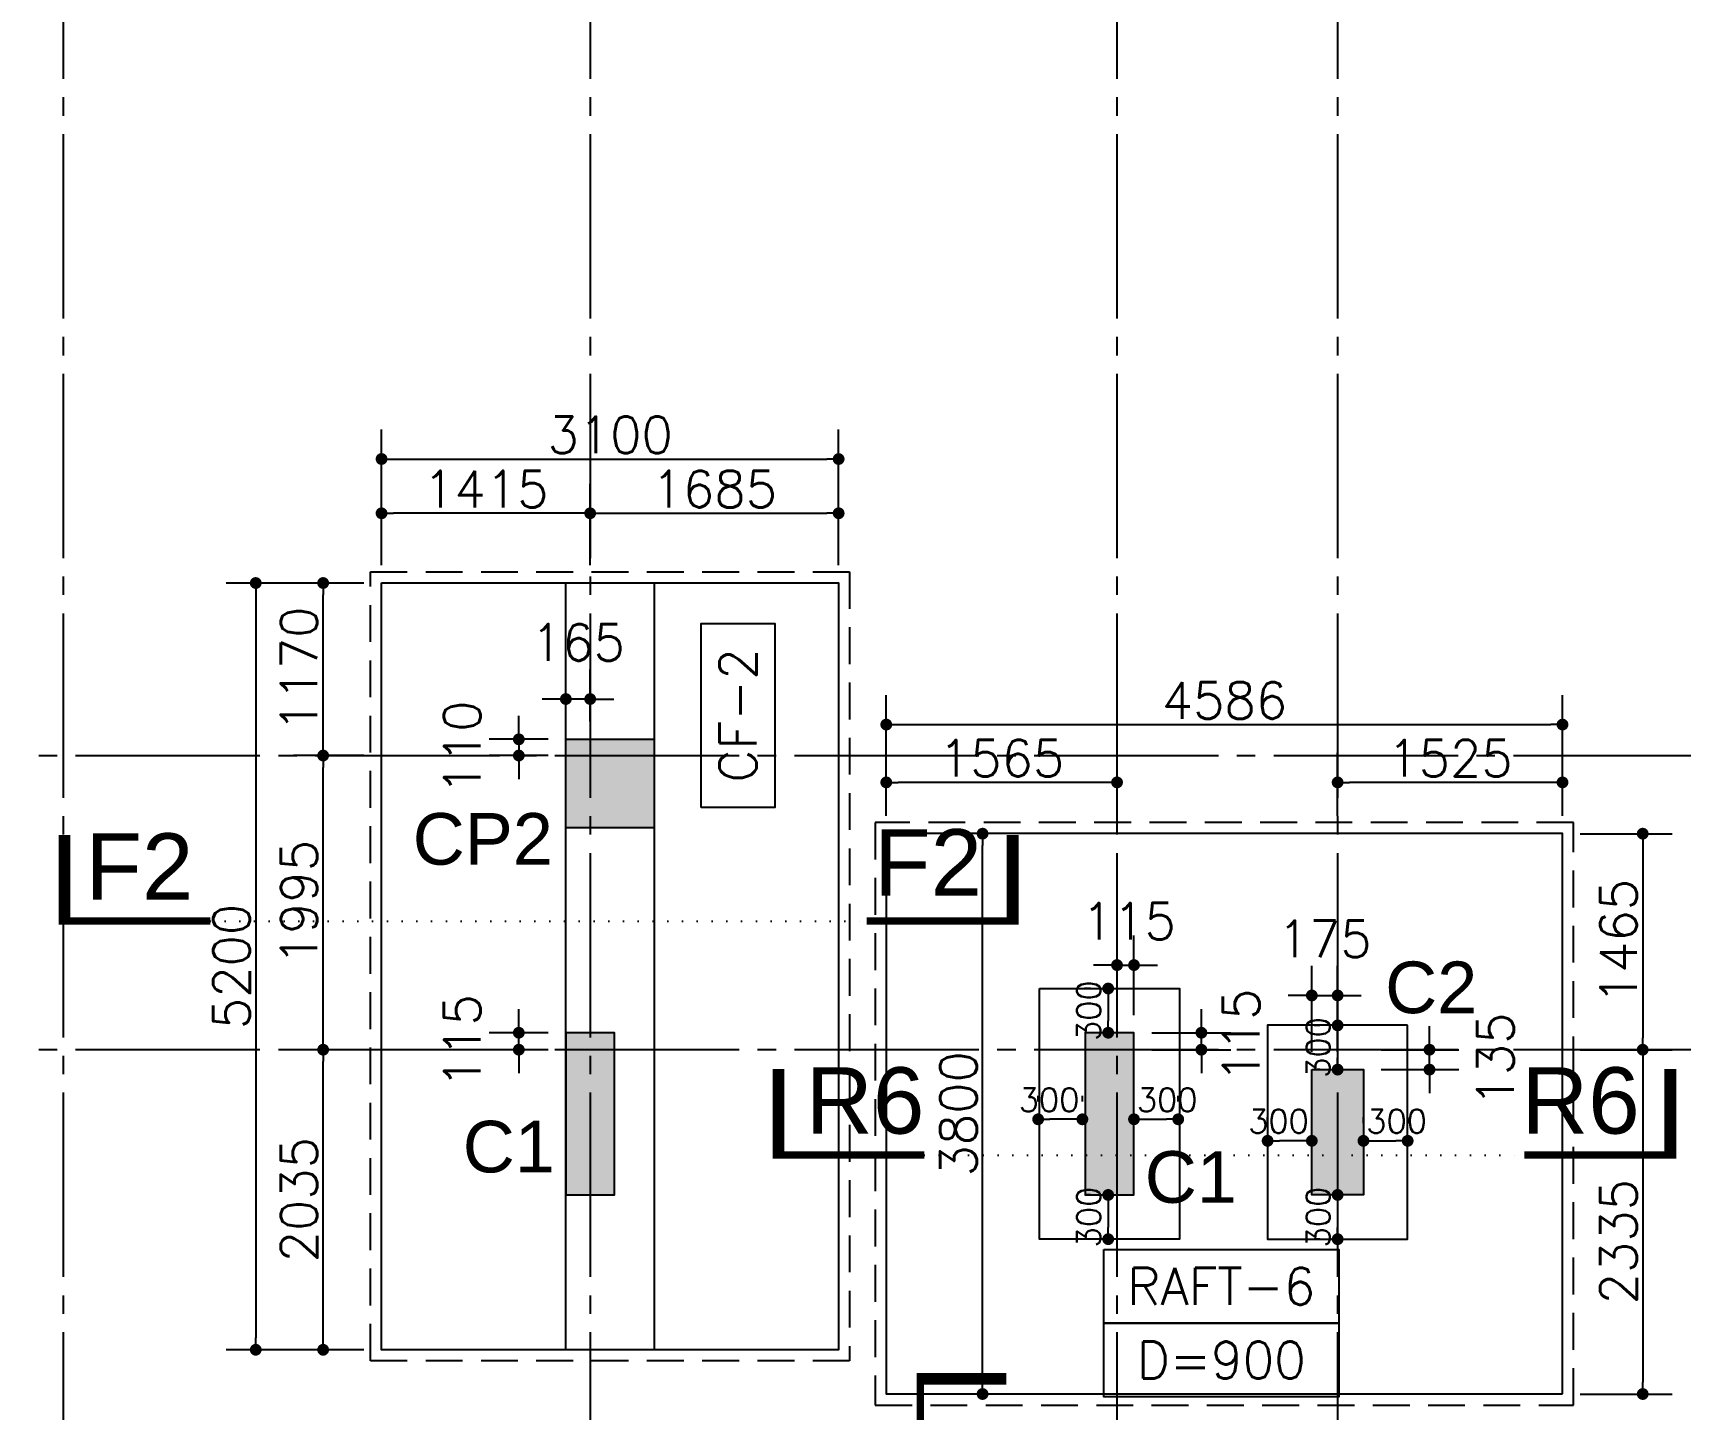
# Model space of a CAD drawing. Extents: x -200722 to 834823, y -494970 to 88783.
# Drawn here: x 272980 to 284150, y 34097 to 43430 of the extents above; entities that cross this region are included whole.
import ezdxf
from ezdxf.enums import TextEntityAlignment as Align

# ---------------------------------------------------------------- set-up
doc = ezdxf.new("R2010")
doc.units = 0
doc.header["$LTSCALE"] = 100
doc.header["$MEASUREMENT"] = 0
doc.header["$PDMODE"] = 34
for name, pattern in [('ACAD_ISO04W100', [30, 24, -3, 0, -3]), ('CL', [3.25, 2.5, -0.25, 0.25, -0.25]), ('DOT', [0.25, 0, -0.25]), ('HIDDEN', [0.375, 0.25, -0.125])]:
    doc.linetypes.add(name, pattern=pattern)
doc.layers.get('0').update_dxf_attribs({"linetype": 'CONTINUOUS'})
doc.layers.get('DEFPOINTS').update_dxf_attribs({"linetype": 'CONTINUOUS'})
for name, color, linetype in [('A-Grid', 5, 'ACAD_ISO04W100'), ('B_BOX', 11, 'CONTINUOUS'), ('BEAM', 4, 'CONTINUOUS'), ('COL', 150, 'CONTINUOUS'), ('COL. SHED. STEEL.', 6, 'CONTINUOUS'), ('COL_H', 235, 'CONTINUOUS'), ('DIM', 3, 'CONTINUOUS'), ('F_EXEC', 3, 'HIDDEN'), ('F_FTG1', 11, 'CONTINUOUS'), ('TEXT', 2, 'CONTINUOUS')]:
    doc.layers.add(name, color=color, linetype=linetype)
doc.layers.add('HATCH', color=252, linetype='CONTINUOUS', lineweight=30)
doc.styles.add('AR', font='arial.ttf')
doc.styles.add('ROMANS', font='romans.shx')
doc.styles.get("Standard").update_dxf_attribs({"font": 'simplex.shx'})
doc.styles.add('TIMES-N', font='arial.ttf')
doc.dimstyles.new('STANDARD$0', dxfattribs={"dimtxt": 2.5, "dimasz": 2.5, "dimexe": 2, "dimexo": 0.7, "dimgap": 0.9, "dimtad": 1, "dimdec": 0, "dimdsep": 46, "dimtxsty": 'ROMANS', "dimcen": 0.09, "dimclrd": 4, "dimclre": 4, "dimclrt": 3, "dimadec": 0, "dimazin": 0, "dimtfac": 1, "dimtdec": 0, "dimtmove": 0, "dimatfit": 3, "dimfxl": 1, "dimtolj": 1, "dimtzin": 0, "dimarcsym": 0})

# ---------------------------------------------------------------- blocks, each defined once
blk = doc.blocks.new('DOT')
at = {"color": 0, "linetype": 'ByBlock'}
blk.add_line((-0.5, 0), (-1, 0), dxfattribs=at)
at = {"color": 0, "linetype": 'ByBlock', "const_width": 0.5}
blk.add_lwpolyline([(-0.25, 0, 1), (0.25, 0, 1)], format="xyb", close=True, dxfattribs=at)
blk = doc.blocks.new('*D518')
at = {"layer": 'BEAM', "color": 0, "lineweight": -2, "transparency": 16777216}
for p, q in [((282451, 36614), (282451, 36694)), ((282123, 36534), (282651, 36534)), ((282451, 36399), (282451, 36534)), ((282123, 36399), (282651, 36399)), ((282451, 36319), (282451, 36239))]:
    blk.add_line(p, q, dxfattribs=at)
at = {"layer": 'DEFPOINTS', "color": 0, "lineweight": -3, "transparency": 16777216}
for p in [(282003, 36534, 7447), (282451, 36534), (282003, 36399, 7447)]:
    blk.add_point(p, dxfattribs=at)
at = {"layer": 'BEAM', "color": 0, "lineweight": -2, "transparency": 16777216, "xscale": 80, "yscale": 80, "zscale": 80}
for p, rotation in [((282451, 36534), 270), ((282451, 36399), 90)]:
    blk.add_blockref('DOT', p, dxfattribs=dict(at, rotation=rotation))
at = {"layer": 'BEAM', "color": 0, "transparency": 16777216, "insert": (282898, 36467), "char_height": 248, "attachment_point": 5, "rotation": 90}
blk.add_mtext('\\A1;135', dxfattribs=at)
blk = doc.blocks.new('_DOT')
at = {"color": 0, "linetype": 'ByBlock'}
blk.add_line((-0.5, 0), (-1, 0), dxfattribs=at)
at = {"color": 0, "linetype": 'ByBlock', "const_width": 0.5}
blk.add_lwpolyline([(-0.25, 0, 1), (0.25, 0, 1)], format="xyb", close=True, dxfattribs=at)
blk = doc.blocks.new('*D519')
at = {"layer": 'BEAM', "color": 0, "lineweight": -2, "transparency": 16777216}
for p, q in [((281653, 36520), (281653, 37102)), ((281828, 36520), (281828, 37102)), ((281573, 36902), (281493, 36902)), ((281653, 36902), (281828, 36902)), ((281908, 36902), (281988, 36902))]:
    blk.add_line(p, q, dxfattribs=at)
at = {"layer": 'DEFPOINTS', "color": 0, "lineweight": -3, "transparency": 16777216}
for p in [(281828, 36902), (281653, 36400, 7447), (281828, 36400, 7447)]:
    blk.add_point(p, dxfattribs=at)
at = {"layer": 'BEAM', "color": 0, "lineweight": -2, "transparency": 16777216, "xscale": 80, "yscale": 80, "zscale": 80}
blk.add_blockref('DOT', (281653, 36902), dxfattribs=at)
at = {"layer": 'BEAM', "color": 0, "lineweight": -2, "transparency": 16777216, "xscale": 80, "yscale": 80, "zscale": 80, "rotation": 180}
blk.add_blockref('DOT', (281828, 36902), dxfattribs=at)
at = {"layer": 'BEAM', "color": 0, "transparency": 16777216, "insert": (281740, 37286), "char_height": 248, "attachment_point": 5}
blk.add_mtext('\\A1;175', dxfattribs=at)
blk = doc.blocks.new('*D520')
at = {"layer": 'BEAM', "color": 0, "lineweight": -2, "transparency": 16777216}
for p, q in [((280904, 36729), (280904, 36809)), ((280567, 36649), (281104, 36649)), ((280904, 36534), (280904, 36649)), ((280567, 36534), (281104, 36534)), ((280904, 36454), (280904, 36374))]:
    blk.add_line(p, q, dxfattribs=at)
at = {"layer": 'DEFPOINTS', "color": 0, "lineweight": -3, "transparency": 16777216}
for p in [(280447, 36649, 7447), (280904, 36649), (280447, 36534, 7447)]:
    blk.add_point(p, dxfattribs=at)
at = {"layer": 'BEAM', "color": 0, "lineweight": -2, "transparency": 16777216, "xscale": 80, "yscale": 80, "zscale": 80}
for p, rotation in [((280904, 36649), 270), ((280904, 36534), 90)]:
    blk.add_blockref('DOT', p, dxfattribs=dict(at, rotation=rotation))
at = {"layer": 'BEAM', "color": 0, "transparency": 16777216, "insert": (281173, 36630), "char_height": 248, "attachment_point": 5, "rotation": 90}
blk.add_mtext('\\A1;115', dxfattribs=at)
blk = doc.blocks.new('*D521')
at = {"layer": 'BEAM', "color": 0, "lineweight": -2, "transparency": 16777216}
for p, q in [((280332, 36769), (280332, 37308)), ((280447, 36769), (280447, 37308)), ((280252, 37108), (280172, 37108)), ((280332, 37108), (280447, 37108)), ((280527, 37108), (280607, 37108))]:
    blk.add_line(p, q, dxfattribs=at)
at = {"layer": 'DEFPOINTS', "color": 0, "lineweight": -3, "transparency": 16777216}
for p in [(280447, 37108), (280332, 36649, 7447), (280447, 36649, 7447)]:
    blk.add_point(p, dxfattribs=at)
at = {"layer": 'BEAM', "color": 0, "lineweight": -2, "transparency": 16777216, "xscale": 80, "yscale": 80, "zscale": 80}
blk.add_blockref('DOT', (280332, 37108), dxfattribs=at)
at = {"layer": 'BEAM', "color": 0, "lineweight": -2, "transparency": 16777216, "xscale": 80, "yscale": 80, "zscale": 80, "rotation": 180}
blk.add_blockref('DOT', (280447, 37108), dxfattribs=at)
at = {"layer": 'BEAM', "color": 0, "transparency": 16777216, "insert": (280412, 37406), "char_height": 248, "attachment_point": 5}
blk.add_mtext('\\A1;115', dxfattribs=at)
blk = doc.blocks.new('*D827')
at = {"layer": 'BEAM', "color": 0, "lineweight": -2, "transparency": 16777216}
for p, q in [((275224, 36534), (274748, 36534)), ((274948, 34579), (274948, 36454)), ((275224, 34499), (274748, 34499))]:
    blk.add_line(p, q, dxfattribs=at)
at = {"layer": 'DEFPOINTS', "color": 0, "lineweight": -3, "transparency": 16777216}
for p in [(274948, 36534), (275344, 36534, 7447), (275344, 34499, 7447)]:
    blk.add_point(p, dxfattribs=at)
at = {"layer": 'BEAM', "color": 0, "lineweight": -2, "transparency": 16777216, "xscale": 80, "yscale": 80, "zscale": 80}
for p, rotation in [((274948, 36534), 90), ((274948, 34499), 270)]:
    blk.add_blockref('DOT', p, dxfattribs=dict(at, rotation=rotation))
at = {"layer": 'BEAM', "color": 0, "transparency": 16777216, "insert": (274784, 35517), "char_height": 248, "attachment_point": 5, "rotation": 90}
blk.add_mtext('\\A1;2035', dxfattribs=at)
blk = doc.blocks.new('*D828')
at = {"layer": 'BEAM', "color": 0, "lineweight": -2, "transparency": 16777216}
for p, q in [((275224, 38529), (274748, 38529)), ((274948, 36614), (274948, 38449)), ((275224, 36534), (274748, 36534))]:
    blk.add_line(p, q, dxfattribs=at)
at = {"layer": 'DEFPOINTS', "color": 0, "lineweight": -3, "transparency": 16777216}
for p in [(274948, 38529), (275344, 38529, 7447), (275344, 36534, 7447)]:
    blk.add_point(p, dxfattribs=at)
at = {"layer": 'BEAM', "color": 0, "lineweight": -2, "transparency": 16777216, "xscale": 80, "yscale": 80, "zscale": 80}
for p, rotation in [((274948, 38529), 90), ((274948, 36534), 270)]:
    blk.add_blockref('DOT', p, dxfattribs=dict(at, rotation=rotation))
at = {"layer": 'BEAM', "color": 0, "transparency": 16777216, "insert": (274784, 37532), "char_height": 248, "attachment_point": 5, "rotation": 90}
blk.add_mtext('\\A1;1995', dxfattribs=at)
blk = doc.blocks.new('*D829')
at = {"layer": 'BEAM', "color": 0, "lineweight": -2, "transparency": 16777216}
for p, q in [((275224, 39699), (274748, 39699)), ((274948, 38609), (274948, 39619)), ((275224, 38529), (274748, 38529))]:
    blk.add_line(p, q, dxfattribs=at)
at = {"layer": 'DEFPOINTS', "color": 0, "lineweight": -3, "transparency": 16777216}
for p in [(274948, 39699), (275344, 39699, 7447), (275344, 38529, 7447)]:
    blk.add_point(p, dxfattribs=at)
at = {"layer": 'BEAM', "color": 0, "lineweight": -2, "transparency": 16777216, "xscale": 80, "yscale": 80, "zscale": 80}
for p, rotation in [((274948, 39699), 90), ((274948, 38529), 270)]:
    blk.add_blockref('DOT', p, dxfattribs=dict(at, rotation=rotation))
at = {"layer": 'BEAM', "color": 0, "transparency": 16777216, "insert": (274784, 39114), "char_height": 248, "attachment_point": 5, "rotation": 90}
blk.add_mtext('\\A1;1170', dxfattribs=at)
blk = doc.blocks.new('*D830')
at = {"layer": 'BEAM', "color": 0, "lineweight": -2, "transparency": 16777216}
for p, q in [((275224, 39699), (274291, 39699)), ((274491, 39619), (274491, 34579)), ((275224, 34499), (274291, 34499))]:
    blk.add_line(p, q, dxfattribs=at)
at = {"layer": 'DEFPOINTS', "color": 0, "lineweight": -3, "transparency": 16777216}
for p in [(275344, 39699, 7447), (274491, 34499), (275344, 34499, 7447)]:
    blk.add_point(p, dxfattribs=at)
at = {"layer": 'BEAM', "color": 0, "lineweight": -2, "transparency": 16777216, "xscale": 80, "yscale": 80, "zscale": 80}
for p, rotation in [((274491, 39699), 90), ((274491, 34499), 270)]:
    blk.add_blockref('DOT', p, dxfattribs=dict(at, rotation=rotation))
at = {"layer": 'BEAM', "color": 0, "transparency": 16777216, "insert": (274327, 37099), "char_height": 248, "attachment_point": 5, "rotation": 90}
blk.add_mtext('\\A1;5200', dxfattribs=at)
blk = doc.blocks.new('*D831')
at = {"layer": 'BEAM', "color": 0, "lineweight": -2, "transparency": 16777216}
for p, q in [((275344, 39819), (275344, 40372)), ((276759, 39819), (276759, 40372)), ((276679, 40172), (275424, 40172))]:
    blk.add_line(p, q, dxfattribs=at)
at = {"layer": 'DEFPOINTS', "color": 0, "lineweight": -3, "transparency": 16777216}
for p in [(275344, 40172), (275344, 39699, 7447), (276759, 39699, 7447)]:
    blk.add_point(p, dxfattribs=at)
at = {"layer": 'BEAM', "color": 0, "lineweight": -2, "transparency": 16777216, "xscale": 80, "yscale": 80, "zscale": 80, "rotation": 180}
blk.add_blockref('DOT', (275344, 40172), dxfattribs=at)
at = {"layer": 'BEAM', "color": 0, "lineweight": -2, "transparency": 16777216, "xscale": 80, "yscale": 80, "zscale": 80}
blk.add_blockref('DOT', (276759, 40172), dxfattribs=at)
at = {"layer": 'BEAM', "color": 0, "transparency": 16777216, "insert": (276051, 40336), "char_height": 248, "attachment_point": 5}
blk.add_mtext('\\A1;1415', dxfattribs=at)
blk = doc.blocks.new('*D832')
at = {"layer": 'BEAM', "color": 0, "lineweight": -2, "transparency": 16777216}
for p, q in [((276759, 39819), (276759, 40372)), ((278444, 39819), (278444, 40372)), ((276839, 40172), (278364, 40172))]:
    blk.add_line(p, q, dxfattribs=at)
at = {"layer": 'DEFPOINTS', "color": 0, "lineweight": -3, "transparency": 16777216}
for p in [(278444, 40172), (276759, 39699, 7447), (278444, 39699, 7447)]:
    blk.add_point(p, dxfattribs=at)
at = {"layer": 'BEAM', "color": 0, "lineweight": -2, "transparency": 16777216, "xscale": 80, "yscale": 80, "zscale": 80, "rotation": 180}
blk.add_blockref('DOT', (276759, 40172), dxfattribs=at)
at = {"layer": 'BEAM', "color": 0, "lineweight": -2, "transparency": 16777216, "xscale": 80, "yscale": 80, "zscale": 80}
blk.add_blockref('DOT', (278444, 40172), dxfattribs=at)
at = {"layer": 'BEAM', "color": 0, "transparency": 16777216, "insert": (277601, 40336), "char_height": 248, "attachment_point": 5}
blk.add_mtext('\\A1;1685', dxfattribs=at)
blk = doc.blocks.new('*D833')
at = {"layer": 'BEAM', "color": 0, "lineweight": -2, "transparency": 16777216}
for p, q in [((275344, 39819), (275344, 40740)), ((278444, 39819), (278444, 40740)), ((275424, 40540), (278364, 40540))]:
    blk.add_line(p, q, dxfattribs=at)
at = {"layer": 'DEFPOINTS', "color": 0, "lineweight": -3, "transparency": 16777216}
for p in [(278444, 40540), (275344, 39699, 7447), (278444, 39699, 7447)]:
    blk.add_point(p, dxfattribs=at)
at = {"layer": 'BEAM', "color": 0, "lineweight": -2, "transparency": 16777216, "xscale": 80, "yscale": 80, "zscale": 80, "rotation": 180}
blk.add_blockref('DOT', (275344, 40540), dxfattribs=at)
at = {"layer": 'BEAM', "color": 0, "lineweight": -2, "transparency": 16777216, "xscale": 80, "yscale": 80, "zscale": 80}
blk.add_blockref('DOT', (278444, 40540), dxfattribs=at)
at = {"layer": 'BEAM', "color": 0, "transparency": 16777216, "insert": (276894, 40704), "char_height": 248, "attachment_point": 5}
blk.add_mtext('\\A1;3100', dxfattribs=at)
blk = doc.blocks.new('*D834')
at = {"layer": 'BEAM', "color": 0, "lineweight": -2, "transparency": 16777216}
for p, q in [((276594, 38759), (276594, 39112)), ((276759, 38759), (276759, 39112)), ((276514, 38912), (276434, 38912)), ((276759, 38912), (276594, 38912)), ((276839, 38912), (276919, 38912))]:
    blk.add_line(p, q, dxfattribs=at)
at = {"layer": 'DEFPOINTS', "color": 0, "lineweight": -3, "transparency": 16777216}
for p in [(276594, 38912), (276594, 38639, 7447), (276759, 38639, 7447)]:
    blk.add_point(p, dxfattribs=at)
at = {"layer": 'BEAM', "color": 0, "lineweight": -2, "transparency": 16777216, "xscale": 80, "yscale": 80, "zscale": 80}
blk.add_blockref('DOT', (276594, 38912), dxfattribs=at)
at = {"layer": 'BEAM', "color": 0, "lineweight": -2, "transparency": 16777216, "xscale": 80, "yscale": 80, "zscale": 80, "rotation": 180}
blk.add_blockref('DOT', (276759, 38912), dxfattribs=at)
at = {"layer": 'BEAM', "color": 0, "transparency": 16777216, "insert": (276676, 39296), "char_height": 248, "attachment_point": 5}
blk.add_mtext('\\A1;165', dxfattribs=at)
blk = doc.blocks.new('*D835')
at = {"layer": 'BEAM', "color": 0, "lineweight": -2, "transparency": 16777216}
for p, q in [((276275, 38719), (276275, 38799)), ((276474, 38639), (276075, 38639)), ((276275, 38639), (276275, 38529)), ((276474, 38529), (276075, 38529)), ((276275, 38449), (276275, 38369))]:
    blk.add_line(p, q, dxfattribs=at)
at = {"layer": 'DEFPOINTS', "color": 0, "lineweight": -3, "transparency": 16777216}
for p in [(276594, 38639, 7447), (276275, 38529), (276594, 38529, 7447)]:
    blk.add_point(p, dxfattribs=at)
at = {"layer": 'BEAM', "color": 0, "lineweight": -2, "transparency": 16777216, "xscale": 80, "yscale": 80, "zscale": 80}
for p, rotation in [((276275, 38639), 270), ((276275, 38529), 90)]:
    blk.add_blockref('DOT', p, dxfattribs=dict(at, rotation=rotation))
at = {"layer": 'BEAM', "color": 0, "transparency": 16777216, "insert": (275891, 38584), "char_height": 248, "attachment_point": 5, "rotation": 90}
blk.add_mtext('\\A1;110', dxfattribs=at)
blk = doc.blocks.new('*D836')
at = {"layer": 'BEAM', "color": 0, "lineweight": -2, "transparency": 16777216}
for p, q in [((276275, 36729), (276275, 36809)), ((276474, 36649), (276075, 36649)), ((276275, 36534), (276275, 36649)), ((276474, 36534), (276075, 36534)), ((276275, 36454), (276275, 36374))]:
    blk.add_line(p, q, dxfattribs=at)
at = {"layer": 'DEFPOINTS', "color": 0, "lineweight": -3, "transparency": 16777216}
for p in [(276275, 36649), (276594, 36649, 7447), (276594, 36534, 7447)]:
    blk.add_point(p, dxfattribs=at)
at = {"layer": 'BEAM', "color": 0, "lineweight": -2, "transparency": 16777216, "xscale": 80, "yscale": 80, "zscale": 80}
for p, rotation in [((276275, 36649), 270), ((276275, 36534), 90)]:
    blk.add_blockref('DOT', p, dxfattribs=dict(at, rotation=rotation))
at = {"layer": 'BEAM', "color": 0, "transparency": 16777216, "insert": (275891, 36592), "char_height": 248, "attachment_point": 5, "rotation": 90}
blk.add_mtext('\\A1;115', dxfattribs=at)
blk = doc.blocks.new('*D866')
at = {"layer": 'BEAM', "color": 0, "lineweight": -2, "transparency": 16777216}
for p, q in [((278767, 38119), (278767, 38939)), ((283353, 38119), (283353, 38939)), ((278847, 38739), (283273, 38739))]:
    blk.add_line(p, q, dxfattribs=at)
at = {"layer": 'DEFPOINTS', "color": 0, "lineweight": -3, "transparency": 16777216}
for p in [(283353, 38739), (278767, 37999, 7447), (283353, 37999, 7447)]:
    blk.add_point(p, dxfattribs=at)
at = {"layer": 'BEAM', "color": 0, "lineweight": -2, "transparency": 16777216, "xscale": 80, "yscale": 80, "zscale": 80, "rotation": 180}
blk.add_blockref('DOT', (278767, 38739), dxfattribs=at)
at = {"layer": 'BEAM', "color": 0, "lineweight": -2, "transparency": 16777216, "xscale": 80, "yscale": 80, "zscale": 80}
blk.add_blockref('DOT', (283353, 38739), dxfattribs=at)
at = {"layer": 'BEAM', "color": 0, "transparency": 16777216, "insert": (281060, 38903), "char_height": 248, "attachment_point": 5}
blk.add_mtext('\\A1;4586', dxfattribs=at)
blk = doc.blocks.new('*D867')
at = {"layer": 'BEAM', "color": 0, "lineweight": -2, "transparency": 16777216}
for p, q in [((283473, 36534), (284097, 36534)), ((283897, 36454), (283897, 34279)), ((283473, 34199), (284097, 34199))]:
    blk.add_line(p, q, dxfattribs=at)
at = {"layer": 'DEFPOINTS', "color": 0, "lineweight": -3, "transparency": 16777216}
for p in [(283353, 36534, 7447), (283353, 34199, 7447), (283897, 34199)]:
    blk.add_point(p, dxfattribs=at)
at = {"layer": 'BEAM', "color": 0, "lineweight": -2, "transparency": 16777216, "xscale": 80, "yscale": 80, "zscale": 80}
for p, rotation in [((283897, 36534), 90), ((283897, 34199), 270)]:
    blk.add_blockref('DOT', p, dxfattribs=dict(at, rotation=rotation))
at = {"layer": 'BEAM', "color": 0, "transparency": 16777216, "insert": (283733, 35232), "char_height": 248, "attachment_point": 5, "rotation": 90}
blk.add_mtext('\\A1;2335', dxfattribs=at)
blk = doc.blocks.new('*D868')
at = {"layer": 'BEAM', "color": 0, "lineweight": -2, "transparency": 16777216}
for p, q in [((283473, 37999), (284097, 37999)), ((283897, 37919), (283897, 36614)), ((283473, 36534), (284097, 36534))]:
    blk.add_line(p, q, dxfattribs=at)
at = {"layer": 'DEFPOINTS', "color": 0, "lineweight": -3, "transparency": 16777216}
for p in [(283353, 37999, 7447), (283353, 36534, 7447), (283897, 36534)]:
    blk.add_point(p, dxfattribs=at)
at = {"layer": 'BEAM', "color": 0, "lineweight": -2, "transparency": 16777216, "xscale": 80, "yscale": 80, "zscale": 80}
for p, rotation in [((283897, 37999), 90), ((283897, 36534), 270)]:
    blk.add_blockref('DOT', p, dxfattribs=dict(at, rotation=rotation))
at = {"layer": 'BEAM', "color": 0, "transparency": 16777216, "insert": (283733, 37267), "char_height": 248, "attachment_point": 5, "rotation": 90}
blk.add_mtext('\\A1;1465', dxfattribs=at)
blk = doc.blocks.new('*D869')
at = {"layer": 'BEAM', "color": 0, "lineweight": -2, "transparency": 16777216}
for p, q in [((278767, 38119), (278767, 38547)), ((280332, 38119), (280332, 38547)), ((280252, 38347), (278847, 38347))]:
    blk.add_line(p, q, dxfattribs=at)
at = {"layer": 'DEFPOINTS', "color": 0, "lineweight": -3, "transparency": 16777216}
for p in [(278767, 38347), (278767, 37999, 7447), (280332, 37999, 7447)]:
    blk.add_point(p, dxfattribs=at)
at = {"layer": 'BEAM', "color": 0, "lineweight": -2, "transparency": 16777216, "xscale": 80, "yscale": 80, "zscale": 80, "rotation": 180}
blk.add_blockref('DOT', (278767, 38347), dxfattribs=at)
at = {"layer": 'BEAM', "color": 0, "lineweight": -2, "transparency": 16777216, "xscale": 80, "yscale": 80, "zscale": 80}
blk.add_blockref('DOT', (280332, 38347), dxfattribs=at)
at = {"layer": 'BEAM', "color": 0, "transparency": 16777216, "insert": (279549, 38511), "char_height": 248, "attachment_point": 5}
blk.add_mtext('\\A1;1565', dxfattribs=at)
blk = doc.blocks.new('*D870')
at = {"layer": 'BEAM', "color": 0, "lineweight": -2, "transparency": 16777216}
for p, q in [((281828, 38119), (281828, 38547)), ((283353, 38119), (283353, 38547)), ((283273, 38347), (281908, 38347))]:
    blk.add_line(p, q, dxfattribs=at)
at = {"layer": 'DEFPOINTS', "color": 0, "lineweight": -3, "transparency": 16777216}
for p in [(281828, 38347), (281828, 37999, 7447), (283353, 37999, 7447)]:
    blk.add_point(p, dxfattribs=at)
at = {"layer": 'BEAM', "color": 0, "lineweight": -2, "transparency": 16777216, "xscale": 80, "yscale": 80, "zscale": 80, "rotation": 180}
blk.add_blockref('DOT', (281828, 38347), dxfattribs=at)
at = {"layer": 'BEAM', "color": 0, "lineweight": -2, "transparency": 16777216, "xscale": 80, "yscale": 80, "zscale": 80}
blk.add_blockref('DOT', (283353, 38347), dxfattribs=at)
at = {"layer": 'BEAM', "color": 0, "transparency": 16777216, "insert": (282590, 38511), "char_height": 248, "attachment_point": 5}
blk.add_mtext('\\A1;1525', dxfattribs=at)
blk = doc.blocks.new('*D871')
at = {"layer": 'BEAM', "color": 0, "lineweight": -2, "transparency": 16777216}
for p, q in [((279300, 37999), (279220, 37999)), ((279420, 34279), (279420, 37919)), ((279300, 34199), (279220, 34199))]:
    blk.add_line(p, q, dxfattribs=at)
at = {"layer": 'DEFPOINTS', "color": 0, "lineweight": -3, "transparency": 16777216}
for p in [(279420, 37999, 7447), (279420, 37999), (279420, 34199, 7447)]:
    blk.add_point(p, dxfattribs=at)
at = {"layer": 'BEAM', "color": 0, "lineweight": -2, "transparency": 16777216, "xscale": 80, "yscale": 80, "zscale": 80}
for p, rotation in [((279420, 37999), 90), ((279420, 34199), 270)]:
    blk.add_blockref('DOT', p, dxfattribs=dict(at, rotation=rotation))
at = {"layer": 'BEAM', "color": 0, "transparency": 16777216, "insert": (279256, 36099), "char_height": 248, "attachment_point": 5, "rotation": 90}
blk.add_mtext('\\A1;3800', dxfattribs=at)
blk = doc.blocks.new('*D1796')
at = {"layer": 'BEAM', "color": 0, "lineweight": -2, "transparency": 16777216}
for p, q in [((282003, 36036), (282003, 36076)), ((282303, 36036), (282303, 36076)), ((282083, 35916), (282223, 35916))]:
    blk.add_line(p, q, dxfattribs=at)
at = {"layer": 'DEFPOINTS', "color": 0, "lineweight": -3, "transparency": 16777216}
for p in [(282003, 35916, 7447), (282303, 35916, 7447), (282303, 35916)]:
    blk.add_point(p, dxfattribs=at)
at = {"layer": 'BEAM', "color": 0, "lineweight": -2, "transparency": 16777216, "xscale": 80, "yscale": 80, "zscale": 80, "rotation": 180}
blk.add_blockref('DOT', (282003, 35916), dxfattribs=at)
at = {"layer": 'BEAM', "color": 0, "lineweight": -2, "transparency": 16777216, "xscale": 80, "yscale": 80, "zscale": 80}
blk.add_blockref('DOT', (282303, 35916), dxfattribs=at)
at = {"layer": 'BEAM', "color": 0, "transparency": 16777216, "insert": (282228, 36049), "char_height": 160, "attachment_point": 5}
blk.add_mtext('\\A1;300', dxfattribs=at)
blk = doc.blocks.new('*D1797')
at = {"layer": 'BEAM', "color": 0, "lineweight": -2, "transparency": 16777216}
for p, q in [((281353, 36036), (281353, 36076)), ((281653, 36036), (281653, 36076)), ((281573, 35916), (281433, 35916))]:
    blk.add_line(p, q, dxfattribs=at)
at = {"layer": 'DEFPOINTS', "color": 0, "lineweight": -3, "transparency": 16777216}
for p in [(281353, 35916, 7447), (281353, 35916), (281653, 35916, 7447)]:
    blk.add_point(p, dxfattribs=at)
at = {"layer": 'BEAM', "color": 0, "lineweight": -2, "transparency": 16777216, "xscale": 80, "yscale": 80, "zscale": 80, "rotation": 180}
blk.add_blockref('DOT', (281353, 35916), dxfattribs=at)
at = {"layer": 'BEAM', "color": 0, "lineweight": -2, "transparency": 16777216, "xscale": 80, "yscale": 80, "zscale": 80}
blk.add_blockref('DOT', (281653, 35916), dxfattribs=at)
at = {"layer": 'BEAM', "color": 0, "transparency": 16777216, "insert": (281427, 36049), "char_height": 160, "attachment_point": 5}
blk.add_mtext('\\A1;300', dxfattribs=at)
blk = doc.blocks.new('*D1798')
at = {"layer": 'BEAM', "color": 0, "lineweight": -2, "transparency": 16777216}
for p, q in [((281708, 35549), (281668, 35549)), ((281828, 35469), (281828, 35329)), ((281708, 35249), (281668, 35249))]:
    blk.add_line(p, q, dxfattribs=at)
at = {"layer": 'DEFPOINTS', "color": 0, "lineweight": -3, "transparency": 16777216}
for p in [(281828, 35549, 7447), (281828, 35249, 7447), (281828, 35249)]:
    blk.add_point(p, dxfattribs=at)
at = {"layer": 'BEAM', "color": 0, "lineweight": -2, "transparency": 16777216, "xscale": 80, "yscale": 80, "zscale": 80}
for p, rotation in [((281828, 35549), 90), ((281828, 35249), 270)]:
    blk.add_blockref('DOT', p, dxfattribs=dict(at, rotation=rotation))
at = {"layer": 'BEAM', "color": 0, "transparency": 16777216, "insert": (281696, 35399), "char_height": 160, "attachment_point": 5, "rotation": 90}
blk.add_mtext('\\A1;300', dxfattribs=at)
blk = doc.blocks.new('*D1799')
at = {"layer": 'BEAM', "color": 0, "lineweight": -2, "transparency": 16777216}
for p, q in [((281708, 36699), (281668, 36699)), ((281828, 36619), (281828, 36479)), ((281708, 36399), (281668, 36399))]:
    blk.add_line(p, q, dxfattribs=at)
at = {"layer": 'DEFPOINTS', "color": 0, "lineweight": -3, "transparency": 16777216}
for p in [(281828, 36699, 7447), (281828, 36399, 7447), (281828, 36399)]:
    blk.add_point(p, dxfattribs=at)
at = {"layer": 'BEAM', "color": 0, "lineweight": -2, "transparency": 16777216, "xscale": 80, "yscale": 80, "zscale": 80}
for p, rotation in [((281828, 36699), 90), ((281828, 36399), 270)]:
    blk.add_blockref('DOT', p, dxfattribs=dict(at, rotation=rotation))
at = {"layer": 'BEAM', "color": 0, "transparency": 16777216, "insert": (281696, 36549), "char_height": 160, "attachment_point": 5, "rotation": 90}
blk.add_mtext('\\A1;300', dxfattribs=at)
blk = doc.blocks.new('*D1801')
at = {"layer": 'BEAM', "color": 0, "lineweight": -2, "transparency": 16777216}
for p, q in [((280447, 36182), (280447, 36222)), ((280747, 36182), (280747, 36222)), ((280527, 36062), (280667, 36062))]:
    blk.add_line(p, q, dxfattribs=at)
at = {"layer": 'DEFPOINTS', "color": 0, "lineweight": -3, "transparency": 16777216}
for p in [(280447, 36062, 7447), (280747, 36062, 7447), (280747, 36062)]:
    blk.add_point(p, dxfattribs=at)
at = {"layer": 'BEAM', "color": 0, "lineweight": -2, "transparency": 16777216, "xscale": 80, "yscale": 80, "zscale": 80, "rotation": 180}
blk.add_blockref('DOT', (280447, 36062), dxfattribs=at)
at = {"layer": 'BEAM', "color": 0, "lineweight": -2, "transparency": 16777216, "xscale": 80, "yscale": 80, "zscale": 80}
blk.add_blockref('DOT', (280747, 36062), dxfattribs=at)
at = {"layer": 'BEAM', "color": 0, "transparency": 16777216, "insert": (280672, 36194), "char_height": 160, "attachment_point": 5}
blk.add_mtext('\\A1;300', dxfattribs=at)
blk = doc.blocks.new('*D1802')
at = {"layer": 'BEAM', "color": 0, "lineweight": -2, "transparency": 16777216}
for p, q in [((279797, 36182), (279797, 36222)), ((280097, 36182), (280097, 36222)), ((280017, 36062), (279877, 36062))]:
    blk.add_line(p, q, dxfattribs=at)
at = {"layer": 'DEFPOINTS', "color": 0, "lineweight": -3, "transparency": 16777216}
for p in [(279797, 36062, 7447), (279797, 36062), (280097, 36062, 7447)]:
    blk.add_point(p, dxfattribs=at)
at = {"layer": 'BEAM', "color": 0, "lineweight": -2, "transparency": 16777216, "xscale": 80, "yscale": 80, "zscale": 80, "rotation": 180}
blk.add_blockref('DOT', (279797, 36062), dxfattribs=at)
at = {"layer": 'BEAM', "color": 0, "lineweight": -2, "transparency": 16777216, "xscale": 80, "yscale": 80, "zscale": 80}
blk.add_blockref('DOT', (280097, 36062), dxfattribs=at)
at = {"layer": 'BEAM', "color": 0, "transparency": 16777216, "insert": (279871, 36194), "char_height": 160, "attachment_point": 5}
blk.add_mtext('\\A1;300', dxfattribs=at)
blk = doc.blocks.new('*D1803')
at = {"layer": 'BEAM', "color": 0, "lineweight": -2, "transparency": 16777216}
for p, q in [((280152, 35549), (280112, 35549)), ((280272, 35469), (280272, 35329)), ((280152, 35249), (280112, 35249))]:
    blk.add_line(p, q, dxfattribs=at)
at = {"layer": 'DEFPOINTS', "color": 0, "lineweight": -3, "transparency": 16777216}
for p in [(280272, 35549, 7447), (280272, 35249, 7447), (280272, 35249)]:
    blk.add_point(p, dxfattribs=at)
at = {"layer": 'BEAM', "color": 0, "lineweight": -2, "transparency": 16777216, "xscale": 80, "yscale": 80, "zscale": 80}
for p, rotation in [((280272, 35549), 90), ((280272, 35249), 270)]:
    blk.add_blockref('DOT', p, dxfattribs=dict(at, rotation=rotation))
at = {"layer": 'BEAM', "color": 0, "transparency": 16777216, "insert": (280140, 35399), "char_height": 160, "attachment_point": 5, "rotation": 90}
blk.add_mtext('\\A1;300', dxfattribs=at)
blk = doc.blocks.new('*D1800')
at = {"layer": 'BEAM', "color": 0, "lineweight": -2, "transparency": 16777216}
for p, q in [((280152, 36949), (280112, 36949)), ((280272, 36869), (280272, 36729)), ((280152, 36649), (280112, 36649))]:
    blk.add_line(p, q, dxfattribs=at)
at = {"layer": 'DEFPOINTS', "color": 0, "lineweight": -3, "transparency": 16777216}
for p in [(280272, 36949, 7447), (280272, 36649, 7447), (280272, 36649)]:
    blk.add_point(p, dxfattribs=at)
at = {"layer": 'BEAM', "color": 0, "lineweight": -2, "transparency": 16777216, "xscale": 80, "yscale": 80, "zscale": 80}
for p, rotation in [((280272, 36949), 90), ((280272, 36649), 270)]:
    blk.add_blockref('DOT', p, dxfattribs=dict(at, rotation=rotation))
at = {"layer": 'BEAM', "color": 0, "transparency": 16777216, "insert": (280140, 36799), "char_height": 160, "attachment_point": 5, "rotation": 90}
blk.add_mtext('\\A1;300', dxfattribs=at)

msp = doc.modelspace()

# ---------------------------------------------------------------- hatches: boundary and pattern name
at = {"layer": 'COL_H', "ltscale": 0.4, "true_color": 0x000000}
for points in [[(276593.6, 36649.4), (276593.6, 35549.4), (276923.6, 35549.4), (276923.6, 36649.4)], [(280116.6, 36649.4), (280116.6, 35549.4), (280446.6, 35549.4), (280446.6, 36649.4)], [(281652.6, 36399.4), (282002.6, 36399.4), (282002.6, 35549.4), (281652.6, 35549.4)]]:
    msp.add_hatch(color=18, dxfattribs=at).paths.add_polyline_path(points)
at = {"layer": 'HATCH', "ltscale": 0.4, "true_color": 0x000000}
msp.add_hatch(color=18, dxfattribs=at).paths.add_polyline_path([(276593.6, 38639.4), (277193.6, 38639.4), (277193.6, 38039.4), (276593.6, 38039.4)])

# ---------------------------------------------------------------- linework, layer by layer
at = {"color": 1, "linetype": 'DOT', "ltscale": 4}
for p, q in [((274182.3, 37406), (278634.8, 37406)), ((279024.5, 35819.3, 7446.6), (283094.7, 35819.3, 7446.6))]:
    msp.add_line(p, q, dxfattribs=at)
at = {"layer": 'A-Grid', "color": 8, "linetype": 'CL', "ltscale": 5}
for p, q in [((224519.6, 38529.4, 7446.6), (327010.7, 38529.4, 7446.6)), ((224519.6, 36534.4, 7446.6), (327010.7, 36534.4, 7446.6))]:
    msp.add_line(p, q, dxfattribs=at)
at = {"layer": 'A-Grid', "color": 8, "linetype": 'CL', "ltscale": 5, "elevation": 7446.6}
for points in [[(273185.6, 62242.9), (273185.6, -9708.8)], [(276758.6, 62242.9), (276758.6, -9708.8)], [(280331.6, 62242.9), (280331.6, -9708.8)], [(281827.6, 62242.9), (281827.6, -9708.8)]]:
    msp.add_lwpolyline(points, dxfattribs=at)
at = {"layer": 'B_BOX', "color": 18, "ltscale": 0.4, "true_color": 0x000000, "elevation": 7446.6}
for points in [[(279806.6, 36949.4), (280756.6, 36949.4), (280756.6, 35249.4), (279806.6, 35249.4)], [(282302.6, 36699.4), (281352.6, 36699.4), (281352.6, 35249.4), (282302.6, 35249.4)]]:
    msp.add_lwpolyline(points, close=True, dxfattribs=at)
at = {"layer": 'COL', "color": 18, "ltscale": 500, "true_color": 0x000000, "elevation": 7446.6}
msp.add_lwpolyline([(276593.6, 38639.4), (277193.6, 38639.4), (277193.6, 38039.4), (276593.6, 38039.4), (276593.6, 38639.4)], dxfattribs=at)
at = {"layer": 'COL. SHED. STEEL.', "color": 18, "ltscale": 500, "true_color": 0x000000, "elevation": 7446.6}
for points in [[(276593.6, 36649.4), (276593.6, 35549.4), (276923.6, 35549.4), (276923.6, 36649.4), (276593.6, 36649.4)], [(280116.6, 36649.4), (280116.6, 35549.4), (280446.6, 35549.4), (280446.6, 36649.4), (280116.6, 36649.4)], [(281652.6, 36399.4), (282002.6, 36399.4), (282002.6, 35549.4), (281652.6, 35549.4), (281652.6, 36399.4)]]:
    msp.add_lwpolyline(points, dxfattribs=at)
at = {"layer": 'DIM', "color": 1}
for points in [[(273193.2, 37989.1, 80, 80, 0), (273193.2, 37406, 50, 50, 0), (274182.3, 37406, 50, 50, 0)], [(279623.9, 37989.1, 80, 80, 0), (279623.9, 37406, 50, 50, 0), (278634.8, 37406, 50, 50, 0)], [(279580.1, 34301.3, 80, 80, 0), (278997, 34301.3, 50, 50, 0), (278997, 33312.2, 50, 50, 0)]]:
    msp.add_lwpolyline(points, format="xyseb", dxfattribs=at)
at = {"layer": 'DIM', "color": 1, "elevation": 7446.6}
for points in [[(278035.4, 36402.4, 80, 80, 0), (278035.4, 35819.3, 50, 50, 0), (279024.5, 35819.3, 50, 50, 0)], [(284083.9, 36402.4, 80, 80, 0), (284083.9, 35819.3, 50, 50, 0), (283094.7, 35819.3, 50, 50, 0)]]:
    msp.add_lwpolyline(points, format="xyseb", dxfattribs=at)
at = {"layer": 'F_EXEC', "color": 18, "ltscale": 10, "true_color": 0x000000, "elevation": 7446.6}
for points in [[(275268.6, 39774.4), (278518.6, 39774.4), (278518.6, 34424.4), (275268.6, 34424.4)], [(283427.6, 34124.4), (283427.6, 38074.4), (278691.6, 38074.4), (278691.6, 34124.4)]]:
    msp.add_lwpolyline(points, close=True, dxfattribs=at)
at = {"layer": 'F_FTG1', "color": 18, "ltscale": 0.4, "true_color": 0x000000, "elevation": 7446.6}
for points in [[(275343.6, 39699.4), (278443.6, 39699.4), (278443.6, 34499.4), (275343.6, 34499.4)], [(277193.6, 34499.4), (276593.6, 34499.4), (276593.6, 39699.4), (277193.6, 39699.4)], [(283352.6, 34199.4), (283352.6, 37999.4), (278766.6, 37999.4), (278766.6, 34199.4)]]:
    msp.add_lwpolyline(points, close=True, dxfattribs=at)
at = {"layer": 'TEXT', "color": 18, "true_color": 0x000000}
for points in [[(277511.3, 38176.5), (277511.3, 39425.3), (278011.2, 39425.3), (278011.2, 38176.5)], [(280242, 35179.2), (281835.8, 35179.2), (281835.8, 34679.3), (280242, 34679.3)], [(280242, 34679.3), (281835.8, 34679.3), (281835.8, 34179.4), (280242, 34179.4)]]:
    msp.add_lwpolyline(points, close=True, dxfattribs=at)

# ---------------------------------------------------------------- texts
msp.add_text('CF-2', height=250, rotation=90, dxfattribs=at).set_placement((277761.2, 38800.9), align=Align.MIDDLE)
at = {"layer": 'TEXT', "color": 18, "true_color": 0x000000, "style": 'AR'}
for s, p in [('CP2', (275555.4, 37788.8)), ('C2', (282150.2, 36781.8)), ('C1', (275894.8, 35701.7, 3998.7)), ('C1', (280520, 35495.8, 3998.7))]:
    msp.add_text(s, height=350, dxfattribs=at).set_placement(p)
at = {"layer": 'TEXT', "color": 18, "true_color": 0x000000, "style": 'TIMES-N'}
for s, p in [('F2', (273334.9, 37776.5)), ('F2', (278683.6, 37804.4, 7446.6)), ('R6', (278221.7, 36189.8, 7446.6)), ('R6', (283073.4, 36189.8, 7446.6))]:
    msp.add_text(s, height=450, dxfattribs=at).set_placement(p, align=Align.MIDDLE_LEFT)
at = {"layer": 'TEXT', "color": 18, "true_color": 0x000000}
for s, p in [('RAFT-6', (281038.9, 34929.2)), ('D=900', (281038.9, 34429.4))]:
    msp.add_text(s, height=250, dxfattribs=at).set_placement(p, align=Align.MIDDLE)

# ---------------------------------------------------------------- dimensions: what is measured, and where the dimension line sits
at = {"layer": 'BEAM', "color": 18, "true_color": 0x000000}
for base, p1, p2, picture, middle in [((278443.6, 40539.8), (275343.6, 39699.4, 7446.6), (278443.6, 39699.4, 7446.6), '*D833', (276893.6, 40703.8)), ((275343.6, 40172.1), (276758.6, 39699.4, 7446.6), (275343.6, 39699.4, 7446.6), '*D831', (276051.1, 40336.1)), ((278443.6, 40172.1), (276758.6, 39699.4, 7446.6), (278443.6, 39699.4, 7446.6), '*D832', (277601.1, 40336.1)), ((276593.6, 38912.4), (276758.6, 38639.4, 7446.6), (276593.6, 38639.4, 7446.6), '*D834', (276676.1, 39296.4)), ((283352.6, 38738.9), (278766.6, 37999.4, 7446.6), (283352.6, 37999.4, 7446.6), '*D866', (281059.6, 38902.9)), ((281827.6, 36902), (281652.6, 36400.3, 7446.6), (281827.6, 36399.8, 7446.6), '*D519', (281740.1, 37286))]:
    dim = msp.add_linear_dim(base=base, p1=p1, p2=p2, dimstyle='STANDARD$0', override={"dimscale": 8, "dimtxt": 31, "dimasz": 10, "dimexe": 25, "dimexo": 15, "dimgap": 5, "dimzin": 3, "dimtxsty": 'Standard', "dimblk": 'DOT', "dimcen": 3, "dimdle": 1, "dimclrd": 0, "dimclre": 0, "dimclrt": 0, "dimtmove": 2, "dimldrblk": 'DOT', "dimtzin": 3}, dxfattribs=at)
    dim.commit()
    dim.dimension.update_dxf_attribs({"geometry": picture, "text_midpoint": middle})
for base, p1, p2, angle, picture, middle in [((274491, 34499.4), (275343.6, 39699.4, 7446.6), (275343.6, 34499.4, 7446.6), 90, '*D830', (274327, 37099.4)), ((274947.8, 39699.4), (275343.6, 38529.4, 7446.6), (275343.6, 39699.4, 7446.6), 90, '*D829', (274783.8, 39114.4)), ((276275, 38529.4), (276593.6, 38639.4, 7446.6), (276593.6, 38529.4, 7446.6), 90, '*D835', (275891, 38584.4)), ((278766.6, 38347), (280331.6, 37999.4, 7446.6), (278766.6, 37999.4, 7446.6), 180, '*D869', (279549.1, 38511)), ((281827.6, 38347), (283352.6, 37999.4, 7446.6), (281827.6, 37999.4, 7446.6), 180, '*D870', (282590.1, 38511)), ((274947.8, 38529.4), (275343.6, 36534.4, 7446.6), (275343.6, 38529.4, 7446.6), 90, '*D828', (274783.8, 37531.9)), ((279419.9, 37999.4), (279419.9, 34199.4, 7446.6), (279419.9, 37999.4, 7446.6), 90, '*D871', (279255.9, 36099.4)), ((283897.4, 36534.4), (283352.6, 37999.4, 7446.6), (283352.6, 36534.4, 7446.6), 90, '*D868', (283733.4, 37266.9)), ((276275, 36649.4), (276593.6, 36534.4, 7446.6), (276593.6, 36649.4, 7446.6), 90, '*D836', (275891, 36591.9)), ((274947.8, 36534.4), (275343.6, 34499.4, 7446.6), (275343.6, 36534.4, 7446.6), 90, '*D827', (274783.8, 35516.9))]:
    dim = msp.add_linear_dim(base=base, p1=p1, p2=p2, angle=angle, dimstyle='STANDARD$0', override={"dimscale": 8, "dimtxt": 31, "dimasz": 10, "dimexe": 25, "dimexo": 15, "dimgap": 5, "dimzin": 3, "dimtxsty": 'Standard', "dimblk": 'DOT', "dimcen": 3, "dimdle": 1, "dimclrd": 0, "dimclre": 0, "dimclrt": 0, "dimtmove": 2, "dimldrblk": 'DOT', "dimtzin": 3}, dxfattribs=at)
    dim.commit()
    dim.dimension.update_dxf_attribs({"geometry": picture, "text_midpoint": middle})
for base, p1, p2, override, picture, middle in [((280446.6, 37107.9), (280331.6, 36649.4, 7446.6), (280446.6, 36649.4, 7446.6), {"dimscale": 8, "dimtxt": 31, "dimasz": 10, "dimexe": 25, "dimexo": 15, "dimgap": 5, "dimzin": 3, "dimtxsty": 'Standard', "dimblk": 'DOT', "dimcen": 3, "dimdle": 1, "dimclrd": 0, "dimclre": 0, "dimclrt": 0, "dimtmove": 2, "dimldrblk": 'DOT', "dimtzin": 3}, '*D521', (280412.1, 37406.3)), ((280746.6, 36061.6), (280446.6, 36061.6, 7446.6), (280746.6, 36061.6, 7446.6), {"dimscale": 8, "dimtxt": 20, "dimasz": 10, "dimexe": 20, "dimexo": 15, "dimgap": 5, "dimzin": 3, "dimtxsty": 'Standard', "dimblk": 'DOT', "dimcen": 3, "dimdle": 1, "dimclrd": 0, "dimclre": 0, "dimclrt": 0, "dimtmove": 2, "dimldrblk": 'DOT', "dimtzin": 3}, '*D1801', (280671.8, 36194.5)), ((282302.6, 35915.7), (282002.6, 35915.7, 7446.6), (282302.6, 35915.7, 7446.6), {"dimscale": 8, "dimtxt": 20, "dimasz": 10, "dimexe": 20, "dimexo": 15, "dimgap": 5, "dimzin": 3, "dimtxsty": 'Standard', "dimblk": 'DOT', "dimcen": 3, "dimdle": 1, "dimclrd": 0, "dimclre": 0, "dimclrt": 0, "dimtmove": 2, "dimldrblk": 'DOT', "dimtzin": 3}, '*D1796', (282227.8, 36048.6))]:
    dim = msp.add_linear_dim(base=base, p1=p1, p2=p2, dimstyle='STANDARD$0', override=override, dxfattribs=at)
    dim.commit()
    dim.dimension.update_dxf_attribs({"geometry": picture, "text_midpoint": middle, "dimtype": 160})
for base, p1, p2, angle, override, picture, middle in [((280271.6, 36649.4, 7446.6), (280271.6, 36949.4, 14893.2), (280271.6, 36649.4, 14893.2), 90, {"dimscale": 8, "dimtxt": 20, "dimasz": 10, "dimexe": 20, "dimexo": 15, "dimgap": 5, "dimzin": 3, "dimtxsty": 'Standard', "dimblk": 'DOT', "dimcen": 3, "dimdle": 1, "dimclrd": 0, "dimclre": 0, "dimclrt": 0, "dimtmove": 2, "dimldrblk": 'DOT', "dimtzin": 3}, '*D1800', (280140.1, 36799.4, 7446.6)), ((280903.9, 36649.4), (280446.6, 36534.4, 7446.6), (280446.6, 36649.4, 7446.6), 90, {"dimscale": 8, "dimtxt": 31, "dimasz": 10, "dimexe": 25, "dimexo": 15, "dimgap": 5, "dimzin": 3, "dimtxsty": 'Standard', "dimblk": 'DOT', "dimcen": 3, "dimdle": 1, "dimclrd": 0, "dimclre": 0, "dimclrt": 0, "dimtmove": 2, "dimldrblk": 'DOT', "dimtzin": 3}, '*D520', (281173.2, 36629.8)), ((282451, 36534.4), (282002.6, 36399.4, 7446.6), (282002.6, 36534.4, 7446.6), 90, {"dimscale": 8, "dimtxt": 31, "dimasz": 10, "dimexe": 25, "dimexo": 15, "dimgap": 5, "dimzin": 3, "dimtxsty": 'Standard', "dimblk": 'DOT', "dimcen": 3, "dimdle": 1, "dimclrd": 0, "dimclre": 0, "dimclrt": 0, "dimtmove": 2, "dimldrblk": 'DOT', "dimtzin": 3}, '*D518', (282897.7, 36466.9)), ((281827.6, 36399.4), (281827.6, 36699.4, 7446.6), (281827.6, 36399.4, 7446.6), 90, {"dimscale": 8, "dimtxt": 20, "dimasz": 10, "dimexe": 20, "dimexo": 15, "dimgap": 5, "dimzin": 3, "dimtxsty": 'Standard', "dimblk": 'DOT', "dimcen": 3, "dimdle": 1, "dimclrd": 0, "dimclre": 0, "dimclrt": 0, "dimtmove": 2, "dimldrblk": 'DOT', "dimtzin": 3}, '*D1799', (281696.1, 36549.4)), ((283897.4, 34199.4), (283352.6, 36534.4, 7446.6), (283352.6, 34199.4, 7446.6), 90, {"dimscale": 8, "dimtxt": 31, "dimasz": 10, "dimexe": 25, "dimexo": 15, "dimgap": 5, "dimzin": 3, "dimtxsty": 'Standard', "dimblk": 'DOT', "dimcen": 3, "dimdle": 1, "dimclrd": 0, "dimclre": 0, "dimclrt": 0, "dimtmove": 2, "dimldrblk": 'DOT', "dimtzin": 3}, '*D867', (283733.4, 35232.3)), ((279796.6, 36061.6), (280096.6, 36061.6, 7446.6), (279796.6, 36061.6, 7446.6), 180, {"dimscale": 8, "dimtxt": 20, "dimasz": 10, "dimexe": 20, "dimexo": 15, "dimgap": 5, "dimzin": 3, "dimtxsty": 'Standard', "dimblk": 'DOT', "dimcen": 3, "dimdle": 1, "dimclrd": 0, "dimclre": 0, "dimclrt": 0, "dimtmove": 2, "dimldrblk": 'DOT', "dimtzin": 3}, '*D1802', (279871.5, 36194.5)), ((281352.6, 35915.7), (281652.6, 35915.7, 7446.6), (281352.6, 35915.7, 7446.6), 180, {"dimscale": 8, "dimtxt": 20, "dimasz": 10, "dimexe": 20, "dimexo": 15, "dimgap": 5, "dimzin": 3, "dimtxsty": 'Standard', "dimblk": 'DOT', "dimcen": 3, "dimdle": 1, "dimclrd": 0, "dimclre": 0, "dimclrt": 0, "dimtmove": 2, "dimldrblk": 'DOT', "dimtzin": 3}, '*D1797', (281427.5, 36048.6)), ((280271.6, 35249.4), (280271.6, 35549.4, 7446.6), (280271.6, 35249.4, 7446.6), 90, {"dimscale": 8, "dimtxt": 20, "dimasz": 10, "dimexe": 20, "dimexo": 15, "dimgap": 5, "dimzin": 3, "dimtxsty": 'Standard', "dimblk": 'DOT', "dimcen": 3, "dimdle": 1, "dimclrd": 0, "dimclre": 0, "dimclrt": 0, "dimtmove": 2, "dimldrblk": 'DOT', "dimtzin": 3}, '*D1803', (280140.1, 35399.4)), ((281827.6, 35249.4), (281827.6, 35549.4, 7446.6), (281827.6, 35249.4, 7446.6), 90, {"dimscale": 8, "dimtxt": 20, "dimasz": 10, "dimexe": 20, "dimexo": 15, "dimgap": 5, "dimzin": 3, "dimtxsty": 'Standard', "dimblk": 'DOT', "dimcen": 3, "dimdle": 1, "dimclrd": 0, "dimclre": 0, "dimclrt": 0, "dimtmove": 2, "dimldrblk": 'DOT', "dimtzin": 3}, '*D1798', (281696.1, 35399.4))]:
    dim = msp.add_linear_dim(base=base, p1=p1, p2=p2, angle=angle, dimstyle='STANDARD$0', override=override, dxfattribs=at)
    dim.commit()
    dim.dimension.update_dxf_attribs({"geometry": picture, "text_midpoint": middle, "dimtype": 160})

doc.saveas('drawing.dxf')
